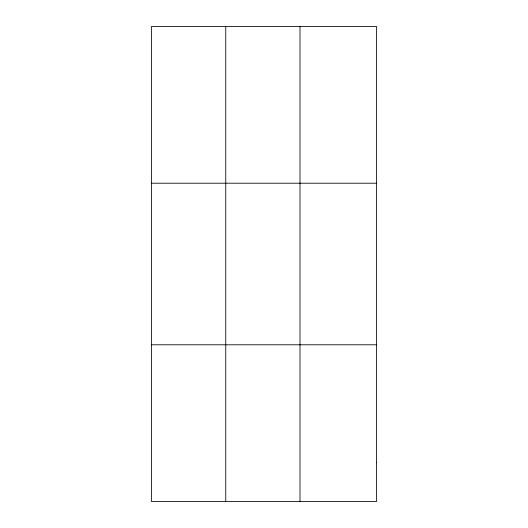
<?xml version="1.0" encoding="UTF-8"?>
<svg xmlns="http://www.w3.org/2000/svg" width="528" height="528" viewBox="0 0 528 528"><rect width="100%" height="100%" fill="white"/><g stroke="black" fill="none" stroke-linecap="round" stroke-linejoin="round"><path stroke-width="0.79" d="M225.753 26.4L225.753 501.6M299.996 26.4L299.996 501.6M151.516 183.216L376.484 183.216M151.516 344.784L376.484 344.784M376.484 462.396L376.484 501.6L151.516 501.6L151.516 26.4L376.484 26.4L376.484 462.396"/></g></svg>
